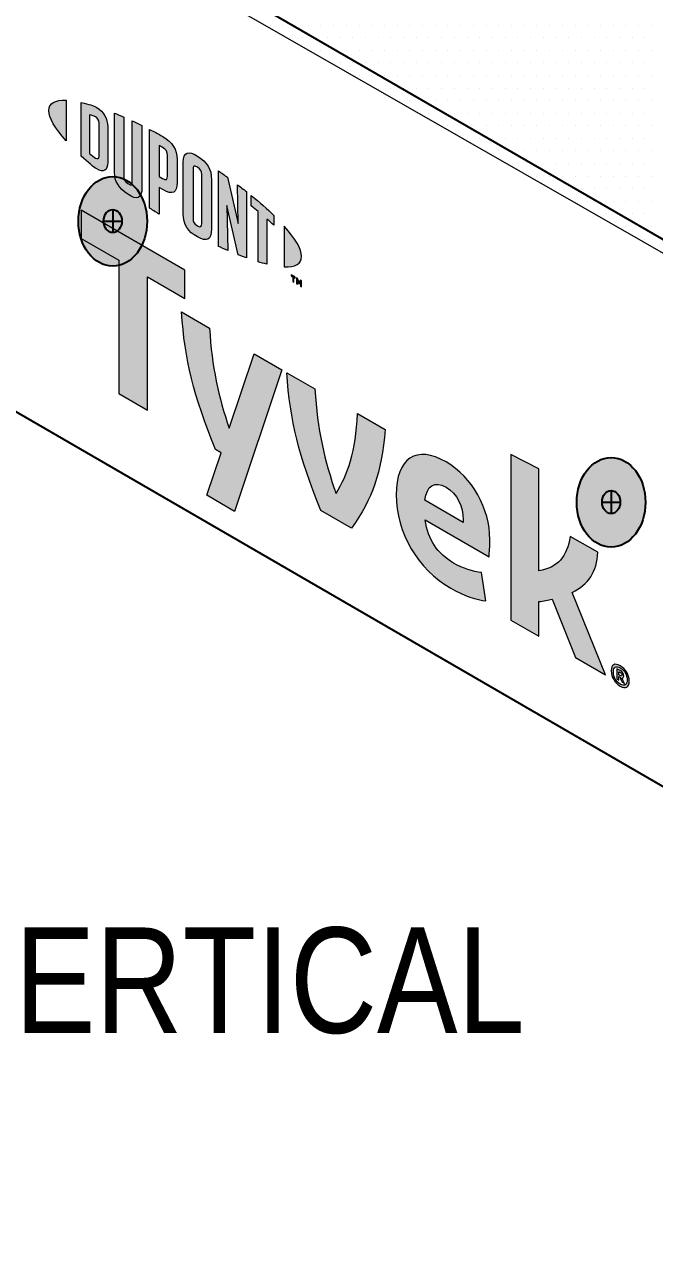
# Model space of a CAD drawing. Header units: inches. Extents: x -17.6 to 82.3, y -15.1 to 23.2.
# Drawn here: x 70.548 to 71.482, y -3.209 to -1.393 of the extents above; entities that cross this region are included whole.
import ezdxf

# ---------------------------------------------------------------- set-up
doc = ezdxf.new("R2010")
doc.units = ezdxf.units.IN
doc.header["$MEASUREMENT"] = 0
for name, color, linetype, lineweight in [('.ATI-HATCH', 7, 'Continuous', 0), ('.ATI-TEXT', 7, 'Continuous', 0), ('G-ANNO-TTLB', 7, 'Continuous', 0), ('TYVEK', 7, 'Continuous', 0), ('X-REF - TRACED', 7, 'Continuous', 0)]:
    doc.layers.add(name, color=color, linetype=linetype, lineweight=lineweight)

# ---------------------------------------------------------------- blocks, each defined once
blk = doc.blocks.new('Block_140')
at = {"layer": 'X-REF - TRACED', "true_color": 0x848484, "transparency": 33554687}
h = blk.add_hatch(color=252, dxfattribs=at)
h.dxf.hatch_style = 2
edge = h.paths.add_edge_path()
edge.add_spline(control_points=[(70.5839, -1.5206), (70.5839, -1.5316), (70.5932, -1.5473), (70.6095, -1.5655), (70.6095, -1.5655), (70.6095, -1.5055), (70.6095, -1.5055), (70.5932, -1.5049), (70.5839, -1.5097), (70.5839, -1.5206)], knot_values=[0, 0, 0, 0, 1, 1, 1, 2, 2, 2, 3, 3, 3, 3], degree=3, periodic=0)
h = blk.add_hatch(color=252, dxfattribs=at)
h.dxf.hatch_style = 2
edge = h.paths.add_edge_path()
edge.add_spline(control_points=[(70.6583, -1.5881), (70.6583, -1.5927), (70.6559, -1.5928), (70.653, -1.5911), (70.6507, -1.5898), (70.6473, -1.5869), (70.6444, -1.5844), (70.6444, -1.5844), (70.6444, -1.527), (70.6444, -1.527), (70.6473, -1.5278), (70.6507, -1.5288), (70.653, -1.5301), (70.6559, -1.5318), (70.6583, -1.5347), (70.6583, -1.5393), (70.6583, -1.5393), (70.6583, -1.5881), (70.6583, -1.5881)], knot_values=[0, 0, 0, 0, 1, 1, 1, 2, 2, 2, 3, 3, 3, 4, 4, 4, 5, 5, 5, 6, 6, 6, 6], degree=3, periodic=0)
edge = h.paths.add_edge_path()
edge.add_spline(control_points=[(70.6549, -1.5162), (70.6503, -1.5136), (70.6438, -1.5114), (70.6319, -1.5087), (70.6319, -1.5087), (70.6319, -1.5883), (70.6319, -1.5883), (70.6423, -1.5979), (70.6503, -1.6046), (70.6549, -1.6072), (70.6653, -1.6133), (70.6712, -1.6093), (70.6712, -1.5976), (70.6712, -1.5976), (70.6712, -1.5448), (70.6712, -1.5448), (70.6712, -1.533), (70.6653, -1.5223), (70.6549, -1.5162)], knot_values=[0, 0, 0, 0, 1, 1, 1, 2, 2, 2, 3, 3, 3, 4, 4, 4, 5, 5, 5, 6, 6, 6, 6], degree=3, periodic=0)
h = blk.add_hatch(color=252, dxfattribs=at)
h.dxf.hatch_style = 2
edge = h.paths.add_edge_path()
edge.add_spline(control_points=[(70.7076, -1.6259), (70.7076, -1.6305), (70.7063, -1.6326), (70.7012, -1.629), (70.6963, -1.6255), (70.695, -1.6223), (70.695, -1.6169), (70.695, -1.6169), (70.695, -1.5303), (70.695, -1.5303), (70.6917, -1.5288), (70.6844, -1.5258), (70.6813, -1.5245), (70.6813, -1.5245), (70.6813, -1.6121), (70.6813, -1.6121), (70.6813, -1.626), (70.6872, -1.6349), (70.7012, -1.6448), (70.7141, -1.6539), (70.7219, -1.651), (70.7219, -1.6355), (70.7219, -1.6355), (70.7219, -1.543), (70.7219, -1.543), (70.7192, -1.5416), (70.7105, -1.5374), (70.7076, -1.5361), (70.7076, -1.5361), (70.7076, -1.6259), (70.7076, -1.6259)], knot_values=[0, 0, 0, 0, 1, 1, 1, 2, 2, 2, 3, 3, 3, 4, 4, 4, 5, 5, 5, 6, 6, 6, 7, 7, 7, 8, 8, 8, 9, 9, 9, 10, 10, 10, 10], degree=3, periodic=0)
h = blk.add_hatch(color=252, dxfattribs=at)
h.dxf.hatch_style = 2
edge = h.paths.add_edge_path()
edge.add_spline(control_points=[(70.7597, -1.6179), (70.7597, -1.6229), (70.7582, -1.6246), (70.7524, -1.6212), (70.7524, -1.6212), (70.7473, -1.6184), (70.7473, -1.6184), (70.7473, -1.6184), (70.7473, -1.5724), (70.7473, -1.5724), (70.7496, -1.5735), (70.7508, -1.5742), (70.7521, -1.575), (70.7584, -1.5786), (70.7597, -1.5821), (70.7597, -1.5872), (70.7597, -1.5872), (70.7597, -1.6179), (70.7597, -1.6179)], knot_values=[0, 0, 0, 0, 1, 1, 1, 2, 2, 2, 3, 3, 3, 4, 4, 4, 5, 5, 5, 6, 6, 6, 6], degree=3, periodic=0)
edge = h.paths.add_edge_path()
edge.add_spline(control_points=[(70.7529, -1.5592), (70.7505, -1.5577), (70.7414, -1.5529), (70.7331, -1.5486), (70.7331, -1.5486), (70.7331, -1.6652), (70.7331, -1.6652), (70.7359, -1.667), (70.7433, -1.6717), (70.7473, -1.6741), (70.7473, -1.6741), (70.7473, -1.6346), (70.7473, -1.6346), (70.7473, -1.6346), (70.7529, -1.6378), (70.7529, -1.6378), (70.7679, -1.6464), (70.7741, -1.6423), (70.7741, -1.6275), (70.7741, -1.6275), (70.7741, -1.5931), (70.7741, -1.5931), (70.7741, -1.5786), (70.7671, -1.5674), (70.7529, -1.5592)], knot_values=[0, 0, 0, 0, 1, 1, 1, 2, 2, 2, 3, 3, 3, 4, 4, 4, 5, 5, 5, 6, 6, 6, 7, 7, 7, 8, 8, 8, 8], degree=3, periodic=0)
h = blk.add_hatch(color=252, dxfattribs=at)
h.dxf.hatch_style = 2
edge = h.paths.add_edge_path()
edge.add_spline(control_points=[(70.8107, -1.6881), (70.8107, -1.6927), (70.8094, -1.6943), (70.8043, -1.6915), (70.7991, -1.6887), (70.7977, -1.6853), (70.7977, -1.6805), (70.7977, -1.6805), (70.7977, -1.6079), (70.7977, -1.6079), (70.7977, -1.6031), (70.7991, -1.6013), (70.8043, -1.6045), (70.8094, -1.6076), (70.8107, -1.6108), (70.8107, -1.6154), (70.8107, -1.6154), (70.8107, -1.6881), (70.8107, -1.6881)], knot_values=[0, 0, 0, 0, 1, 1, 1, 2, 2, 2, 3, 3, 3, 4, 4, 4, 5, 5, 5, 6, 6, 6, 6], degree=3, periodic=0)
edge = h.paths.add_edge_path()
edge.add_spline(control_points=[(70.8043, -1.5882), (70.7911, -1.5798), (70.7832, -1.582), (70.7832, -1.5973), (70.7832, -1.5973), (70.7832, -1.6735), (70.7832, -1.6735), (70.7832, -1.6897), (70.7903, -1.7005), (70.8043, -1.7079), (70.818, -1.7151), (70.8251, -1.7133), (70.8251, -1.696), (70.8251, -1.696), (70.8251, -1.6233), (70.8251, -1.6233), (70.8251, -1.6069), (70.8187, -1.5973), (70.8043, -1.5882)], knot_values=[0, 0, 0, 0, 1, 1, 1, 2, 2, 2, 3, 3, 3, 4, 4, 4, 5, 5, 5, 6, 6, 6, 6], degree=3, periodic=0)
h = blk.add_hatch(color=252, dxfattribs=at)
h.dxf.hatch_style = 2
edge = h.paths.add_edge_path()
edge.add_spline(control_points=[(70.8648, -1.688), (70.8648, -1.688), (70.8489, -1.6196), (70.8489, -1.6196), (70.8446, -1.6165), (70.8394, -1.6128), (70.8354, -1.6101), (70.8354, -1.6101), (70.8354, -1.7219), (70.8354, -1.7219), (70.8382, -1.7232), (70.8454, -1.7264), (70.8491, -1.728), (70.8491, -1.728), (70.848, -1.6615), (70.848, -1.6615), (70.848, -1.6615), (70.8648, -1.7345), (70.8648, -1.7345), (70.8683, -1.7359), (70.8735, -1.7379), (70.877, -1.7391), (70.877, -1.7391), (70.877, -1.6408), (70.877, -1.6408), (70.8734, -1.638), (70.8669, -1.633), (70.8638, -1.6306), (70.8638, -1.6306), (70.8648, -1.688), (70.8648, -1.688)], knot_values=[0, 0, 0, 0, 1, 1, 1, 2, 2, 2, 3, 3, 3, 4, 4, 4, 5, 5, 5, 6, 6, 6, 7, 7, 7, 8, 8, 8, 9, 9, 9, 10, 10, 10, 10], degree=3, periodic=0)
h = blk.add_hatch(color=252, dxfattribs=at)
h.dxf.hatch_style = 2
edge = h.paths.add_edge_path()
edge.add_spline(control_points=[(70.884, -1.6621), (70.8876, -1.6649), (70.891, -1.6677), (70.8944, -1.6705), (70.8944, -1.6705), (70.8944, -1.7448), (70.8944, -1.7448), (70.8976, -1.7458), (70.9034, -1.7474), (70.9072, -1.7483), (70.9072, -1.7483), (70.9072, -1.6814), (70.9072, -1.6814), (70.9109, -1.6846), (70.9144, -1.6878), (70.9176, -1.6907), (70.9176, -1.6907), (70.9176, -1.6763), (70.9176, -1.6763), (70.9075, -1.6664), (70.8967, -1.6569), (70.884, -1.6465), (70.884, -1.6465), (70.884, -1.6621), (70.884, -1.6621)], knot_values=[0, 0, 0, 0, 1, 1, 1, 2, 2, 2, 3, 3, 3, 4, 4, 4, 5, 5, 5, 6, 6, 6, 7, 7, 7, 8, 8, 8, 8], degree=3, periodic=0)
h = blk.add_hatch(color=252, dxfattribs=at)
h.dxf.hatch_style = 2
edge = h.paths.add_edge_path()
edge.add_spline(control_points=[(70.9586, -1.7369), (70.9586, -1.7479), (70.9492, -1.7528), (70.933, -1.7523), (70.933, -1.7523), (70.933, -1.6922), (70.933, -1.6922), (70.9492, -1.7104), (70.9586, -1.726), (70.9586, -1.7369)], knot_values=[0, 0, 0, 0, 1, 1, 1, 2, 2, 2, 3, 3, 3, 3], degree=3, periodic=0)
h = blk.add_hatch(color=252, dxfattribs=at)
h.dxf.hatch_style = 2
edge = h.paths.add_edge_path()
edge.add_spline(control_points=[(70.951, -1.7686), (70.951, -1.7686), (70.9525, -1.7695), (70.9525, -1.7695), (70.9525, -1.7695), (70.9548, -1.775), (70.9548, -1.775), (70.9548, -1.775), (70.9571, -1.7722), (70.9571, -1.7722), (70.9571, -1.7722), (70.9585, -1.773), (70.9585, -1.773), (70.9585, -1.773), (70.9585, -1.7817), (70.9585, -1.7817), (70.9585, -1.7817), (70.9572, -1.7809), (70.9572, -1.7809), (70.9572, -1.7809), (70.9572, -1.7747), (70.9572, -1.7747), (70.9572, -1.7747), (70.9548, -1.7775), (70.9548, -1.7775), (70.9548, -1.7775), (70.9547, -1.7774), (70.9547, -1.7774), (70.9547, -1.7774), (70.9523, -1.772), (70.9523, -1.772), (70.9523, -1.772), (70.9523, -1.7781), (70.9523, -1.7781), (70.9523, -1.7781), (70.951, -1.7773), (70.951, -1.7773), (70.951, -1.7773), (70.951, -1.7686), (70.951, -1.7686)], knot_values=[0, 0, 0, 0, 1, 1, 1, 2, 2, 2, 3, 3, 3, 4, 4, 4, 5, 5, 5, 6, 6, 6, 7, 7, 7, 8, 8, 8, 9, 9, 9, 10, 10, 10, 11, 11, 11, 12, 12, 12, 13, 13, 13, 13], degree=3, periodic=0)
edge = h.paths.add_edge_path()
edge.add_spline(control_points=[(70.9456, -1.767), (70.9456, -1.767), (70.9432, -1.7657), (70.9432, -1.7657), (70.9432, -1.7657), (70.9432, -1.7642), (70.9432, -1.7642), (70.9432, -1.7642), (70.9493, -1.7677), (70.9493, -1.7677), (70.9493, -1.7677), (70.9493, -1.7692), (70.9493, -1.7692), (70.9493, -1.7692), (70.947, -1.7679), (70.947, -1.7679), (70.947, -1.7679), (70.947, -1.775), (70.947, -1.775), (70.947, -1.775), (70.9456, -1.7742), (70.9456, -1.7742), (70.9456, -1.7742), (70.9456, -1.767), (70.9456, -1.767)], knot_values=[0, 0, 0, 0, 1, 1, 1, 2, 2, 2, 3, 3, 3, 4, 4, 4, 5, 5, 5, 6, 6, 6, 7, 7, 7, 8, 8, 8, 8], degree=3, periodic=0)
at = {"layer": 'X-REF - TRACED'}
for points, knots in [([(70.5839, -1.5206), (70.5839, -1.5316), (70.5932, -1.5473), (70.6095, -1.5655), (70.6095, -1.5655), (70.6095, -1.5055), (70.6095, -1.5055), (70.5932, -1.5049), (70.5839, -1.5097), (70.5839, -1.5206)], [0, 0, 0, 0, 1, 1, 1, 2, 2, 2, 3, 3, 3, 3]), ([(70.6549, -1.5162), (70.6503, -1.5136), (70.6438, -1.5114), (70.6319, -1.5087), (70.6319, -1.5087), (70.6319, -1.5883), (70.6319, -1.5883), (70.6423, -1.5979), (70.6503, -1.6046), (70.6549, -1.6072), (70.6653, -1.6133), (70.6712, -1.6093), (70.6712, -1.5976), (70.6712, -1.5976), (70.6712, -1.5448), (70.6712, -1.5448), (70.6712, -1.533), (70.6653, -1.5223), (70.6549, -1.5162)], [0, 0, 0, 0, 1, 1, 1, 2, 2, 2, 3, 3, 3, 4, 4, 4, 5, 5, 5, 6, 6, 6, 6]), ([(70.7076, -1.6259), (70.7076, -1.6305), (70.7063, -1.6326), (70.7012, -1.629), (70.6963, -1.6255), (70.695, -1.6223), (70.695, -1.6169), (70.695, -1.6169), (70.695, -1.5303), (70.695, -1.5303), (70.6917, -1.5288), (70.6844, -1.5258), (70.6813, -1.5245), (70.6813, -1.5245), (70.6813, -1.6121), (70.6813, -1.6121), (70.6813, -1.626), (70.6872, -1.6349), (70.7012, -1.6448), (70.7141, -1.6539), (70.7219, -1.651), (70.7219, -1.6355), (70.7219, -1.6355), (70.7219, -1.543), (70.7219, -1.543), (70.7192, -1.5416), (70.7105, -1.5374), (70.7076, -1.5361), (70.7076, -1.5361), (70.7076, -1.6259), (70.7076, -1.6259)], [0, 0, 0, 0, 1, 1, 1, 2, 2, 2, 3, 3, 3, 4, 4, 4, 5, 5, 5, 6, 6, 6, 7, 7, 7, 8, 8, 8, 9, 9, 9, 10, 10, 10, 10]), ([(70.6583, -1.5881), (70.6583, -1.5927), (70.6559, -1.5928), (70.653, -1.5911), (70.6507, -1.5898), (70.6473, -1.5869), (70.6444, -1.5844), (70.6444, -1.5844), (70.6444, -1.527), (70.6444, -1.527), (70.6473, -1.5278), (70.6507, -1.5288), (70.653, -1.5301), (70.6559, -1.5318), (70.6583, -1.5347), (70.6583, -1.5393), (70.6583, -1.5393), (70.6583, -1.5881), (70.6583, -1.5881)], [0, 0, 0, 0, 1, 1, 1, 2, 2, 2, 3, 3, 3, 4, 4, 4, 5, 5, 5, 6, 6, 6, 6]), ([(70.7529, -1.5592), (70.7505, -1.5577), (70.7414, -1.5529), (70.7331, -1.5486), (70.7331, -1.5486), (70.7331, -1.6652), (70.7331, -1.6652), (70.7359, -1.667), (70.7433, -1.6717), (70.7473, -1.6741), (70.7473, -1.6741), (70.7473, -1.6346), (70.7473, -1.6346), (70.7473, -1.6346), (70.7529, -1.6378), (70.7529, -1.6378), (70.7679, -1.6464), (70.7741, -1.6423), (70.7741, -1.6275), (70.7741, -1.6275), (70.7741, -1.5931), (70.7741, -1.5931), (70.7741, -1.5786), (70.7671, -1.5674), (70.7529, -1.5592)], [0, 0, 0, 0, 1, 1, 1, 2, 2, 2, 3, 3, 3, 4, 4, 4, 5, 5, 5, 6, 6, 6, 7, 7, 7, 8, 8, 8, 8]), ([(70.7597, -1.6179), (70.7597, -1.6229), (70.7582, -1.6246), (70.7524, -1.6212), (70.7524, -1.6212), (70.7473, -1.6184), (70.7473, -1.6184), (70.7473, -1.6184), (70.7473, -1.5724), (70.7473, -1.5724), (70.7496, -1.5735), (70.7508, -1.5742), (70.7521, -1.575), (70.7584, -1.5786), (70.7597, -1.5821), (70.7597, -1.5872), (70.7597, -1.5872), (70.7597, -1.6179), (70.7597, -1.6179)], [0, 0, 0, 0, 1, 1, 1, 2, 2, 2, 3, 3, 3, 4, 4, 4, 5, 5, 5, 6, 6, 6, 6]), ([(70.8043, -1.5882), (70.7911, -1.5798), (70.7832, -1.582), (70.7832, -1.5973), (70.7832, -1.5973), (70.7832, -1.6735), (70.7832, -1.6735), (70.7832, -1.6897), (70.7903, -1.7005), (70.8043, -1.7079), (70.818, -1.7151), (70.8251, -1.7133), (70.8251, -1.696), (70.8251, -1.696), (70.8251, -1.6233), (70.8251, -1.6233), (70.8251, -1.6069), (70.8187, -1.5973), (70.8043, -1.5882)], [0, 0, 0, 0, 1, 1, 1, 2, 2, 2, 3, 3, 3, 4, 4, 4, 5, 5, 5, 6, 6, 6, 6]), ([(70.8107, -1.6881), (70.8107, -1.6927), (70.8094, -1.6943), (70.8043, -1.6915), (70.7991, -1.6887), (70.7977, -1.6853), (70.7977, -1.6805), (70.7977, -1.6805), (70.7977, -1.6079), (70.7977, -1.6079), (70.7977, -1.6031), (70.7991, -1.6013), (70.8043, -1.6045), (70.8094, -1.6076), (70.8107, -1.6108), (70.8107, -1.6154), (70.8107, -1.6154), (70.8107, -1.6881), (70.8107, -1.6881)], [0, 0, 0, 0, 1, 1, 1, 2, 2, 2, 3, 3, 3, 4, 4, 4, 5, 5, 5, 6, 6, 6, 6]), ([(70.8648, -1.688), (70.8648, -1.688), (70.8489, -1.6196), (70.8489, -1.6196), (70.8446, -1.6165), (70.8394, -1.6128), (70.8354, -1.6101), (70.8354, -1.6101), (70.8354, -1.7219), (70.8354, -1.7219), (70.8382, -1.7232), (70.8454, -1.7264), (70.8491, -1.728), (70.8491, -1.728), (70.848, -1.6615), (70.848, -1.6615), (70.848, -1.6615), (70.8648, -1.7345), (70.8648, -1.7345), (70.8683, -1.7359), (70.8735, -1.7379), (70.877, -1.7391), (70.877, -1.7391), (70.877, -1.6408), (70.877, -1.6408), (70.8734, -1.638), (70.8669, -1.633), (70.8638, -1.6306), (70.8638, -1.6306), (70.8648, -1.688), (70.8648, -1.688)], [0, 0, 0, 0, 1, 1, 1, 2, 2, 2, 3, 3, 3, 4, 4, 4, 5, 5, 5, 6, 6, 6, 7, 7, 7, 8, 8, 8, 9, 9, 9, 10, 10, 10, 10]), ([(70.884, -1.6621), (70.8876, -1.6649), (70.891, -1.6677), (70.8944, -1.6705), (70.8944, -1.6705), (70.8944, -1.7448), (70.8944, -1.7448), (70.8976, -1.7458), (70.9034, -1.7474), (70.9072, -1.7483), (70.9072, -1.7483), (70.9072, -1.6814), (70.9072, -1.6814), (70.9109, -1.6846), (70.9144, -1.6878), (70.9176, -1.6907), (70.9176, -1.6907), (70.9176, -1.6763), (70.9176, -1.6763), (70.9075, -1.6664), (70.8967, -1.6569), (70.884, -1.6465), (70.884, -1.6465), (70.884, -1.6621), (70.884, -1.6621)], [0, 0, 0, 0, 1, 1, 1, 2, 2, 2, 3, 3, 3, 4, 4, 4, 5, 5, 5, 6, 6, 6, 7, 7, 7, 8, 8, 8, 8]), ([(70.9586, -1.7369), (70.9586, -1.7479), (70.9492, -1.7528), (70.933, -1.7523), (70.933, -1.7523), (70.933, -1.6922), (70.933, -1.6922), (70.9492, -1.7104), (70.9586, -1.726), (70.9586, -1.7369)], [0, 0, 0, 0, 1, 1, 1, 2, 2, 2, 3, 3, 3, 3]), ([(70.9456, -1.767), (70.9456, -1.767), (70.9432, -1.7657), (70.9432, -1.7657), (70.9432, -1.7657), (70.9432, -1.7642), (70.9432, -1.7642), (70.9432, -1.7642), (70.9493, -1.7677), (70.9493, -1.7677), (70.9493, -1.7677), (70.9493, -1.7692), (70.9493, -1.7692), (70.9493, -1.7692), (70.947, -1.7679), (70.947, -1.7679), (70.947, -1.7679), (70.947, -1.775), (70.947, -1.775), (70.947, -1.775), (70.9456, -1.7742), (70.9456, -1.7742), (70.9456, -1.7742), (70.9456, -1.767), (70.9456, -1.767)], [0, 0, 0, 0, 1, 1, 1, 2, 2, 2, 3, 3, 3, 4, 4, 4, 5, 5, 5, 6, 6, 6, 7, 7, 7, 8, 8, 8, 8]), ([(70.951, -1.7686), (70.951, -1.7686), (70.9525, -1.7695), (70.9525, -1.7695), (70.9525, -1.7695), (70.9548, -1.775), (70.9548, -1.775), (70.9548, -1.775), (70.9571, -1.7722), (70.9571, -1.7722), (70.9571, -1.7722), (70.9585, -1.773), (70.9585, -1.773), (70.9585, -1.773), (70.9585, -1.7817), (70.9585, -1.7817), (70.9585, -1.7817), (70.9572, -1.7809), (70.9572, -1.7809), (70.9572, -1.7809), (70.9572, -1.7747), (70.9572, -1.7747), (70.9572, -1.7747), (70.9548, -1.7775), (70.9548, -1.7775), (70.9548, -1.7775), (70.9547, -1.7774), (70.9547, -1.7774), (70.9547, -1.7774), (70.9523, -1.772), (70.9523, -1.772), (70.9523, -1.772), (70.9523, -1.7781), (70.9523, -1.7781), (70.9523, -1.7781), (70.951, -1.7773), (70.951, -1.7773), (70.951, -1.7773), (70.951, -1.7686), (70.951, -1.7686)], [0, 0, 0, 0, 1, 1, 1, 2, 2, 2, 3, 3, 3, 4, 4, 4, 5, 5, 5, 6, 6, 6, 7, 7, 7, 8, 8, 8, 9, 9, 9, 10, 10, 10, 11, 11, 11, 12, 12, 12, 13, 13, 13, 13])]:
    blk.add_open_spline(points, degree=3, knots=knots, dxfattribs=at)
blk = doc.blocks.new('Block_144')
at = {"layer": 'X-REF - TRACED', "true_color": 0x848484, "transparency": 33554687}
h = blk.add_hatch(color=252, dxfattribs=at)
h.dxf.hatch_style = 2
h.paths.add_polyline_path([(70.7857, -1.7571), (70.6319, -1.6683), (70.6319, -1.7101), (70.6875, -1.7422), (70.6875, -1.94), (70.7302, -1.9647), (70.7302, -1.7668), (70.7857, -1.7989)])
h = blk.add_hatch(color=252, dxfattribs=at)
h.dxf.hatch_style = 2
edge = h.paths.add_edge_path()
edge.add_spline(control_points=[(71.0414, -1.9694), (71.0387, -2.0264), (71.0273, -2.0596), (71.0097, -2.0881), (70.9927, -2.0396), (70.9816, -1.9935), (70.9784, -1.933), (70.9784, -1.933), (70.9368, -1.9091), (70.9368, -1.9091), (70.9413, -1.9805), (70.9548, -2.0324), (70.987, -2.113), (70.987, -2.113), (71.0327, -2.1393), (71.0327, -2.1393), (71.0638, -2.0953), (71.0766, -2.0586), (71.0826, -1.9932), (71.0826, -1.9932), (71.0414, -1.9694), (71.0414, -1.9694)], knot_values=[0, 0, 0, 0, 1, 1, 1, 2, 2, 2, 3, 3, 3, 4, 4, 4, 5, 5, 5, 6, 6, 6, 7, 7, 7, 7], degree=3, periodic=0)
h = blk.add_hatch(color=252, dxfattribs=at)
h.dxf.hatch_style = 2
edge = h.paths.add_edge_path()
edge.add_spline(control_points=[(71.1414, -2.098), (71.1414, -2.098), (71.1981, -2.1308), (71.1981, -2.1308), (71.1981, -2.1308), (71.1981, -2.1267), (71.1981, -2.1267), (71.1981, -2.1075), (71.1892, -2.0883), (71.1727, -2.0788), (71.1554, -2.0688), (71.1441, -2.0763), (71.1414, -2.098)], knot_values=[0, 0, 0, 0, 1, 1, 1, 2, 2, 2, 3, 3, 3, 4, 4, 4, 4], degree=3, periodic=0)
edge = h.paths.add_edge_path()
edge.add_spline(control_points=[(71.2319, -2.2468), (71.2187, -2.2461), (71.1993, -2.2396), (71.1796, -2.2283), (71.1315, -2.2005), (71.0987, -2.1466), (71.0987, -2.0898), (71.0987, -2.0354), (71.1289, -2.0158), (71.1727, -2.0412), (71.2119, -2.0637), (71.2376, -2.1104), (71.2376, -2.1563), (71.2376, -2.1665), (71.237, -2.1751), (71.2364, -2.1816), (71.2364, -2.1816), (71.142, -2.1271), (71.142, -2.1271), (71.1459, -2.1567), (71.1599, -2.1772), (71.1838, -2.191), (71.1984, -2.1994), (71.2125, -2.2038), (71.2253, -2.205), (71.2253, -2.205), (71.2319, -2.2468), (71.2319, -2.2468)], knot_values=[0, 0, 0, 0, 1, 1, 1, 2, 2, 2, 3, 3, 3, 4, 4, 4, 5, 5, 5, 6, 6, 6, 7, 7, 7, 8, 8, 8, 9, 9, 9, 9], degree=3, periodic=0)
h = blk.add_hatch(color=252, dxfattribs=at)
h.dxf.hatch_style = 2
edge = h.paths.add_edge_path()
edge.add_spline(control_points=[(71.3597, -2.2347), (71.3597, -2.2347), (71.4093, -2.3567), (71.4093, -2.3567), (71.4093, -2.3567), (71.3645, -2.3309), (71.3645, -2.3309), (71.3645, -2.3309), (71.3301, -2.2443), (71.3301, -2.2443), (71.3238, -2.2458), (71.3173, -2.2472), (71.3101, -2.2481), (71.3101, -2.2481), (71.3101, -2.2995), (71.3101, -2.2995), (71.3101, -2.2995), (71.2689, -2.2757), (71.2689, -2.2757), (71.2689, -2.2757), (71.2689, -2.0303), (71.2689, -2.0303), (71.2689, -2.0303), (71.3101, -2.0517), (71.3101, -2.0517), (71.3101, -2.0517), (71.3101, -2.2026), (71.3101, -2.2026), (71.3382, -2.1979), (71.3519, -2.1819), (71.3567, -2.1515), (71.3567, -2.1515), (71.3976, -2.1751), (71.3976, -2.1751), (71.3967, -2.204), (71.3836, -2.2228), (71.3597, -2.2347)], knot_values=[0, 0, 0, 0, 1, 1, 1, 2, 2, 2, 3, 3, 3, 4, 4, 4, 5, 5, 5, 6, 6, 6, 7, 7, 7, 8, 8, 8, 9, 9, 9, 10, 10, 10, 11, 11, 11, 12, 12, 12, 12], degree=3, periodic=0)
at = {"layer": 'X-REF - TRACED'}
blk.add_lwpolyline([(70.7857, -1.7571), (70.6319, -1.6683), (70.6319, -1.7101), (70.6875, -1.7422), (70.6875, -1.94), (70.7302, -1.9647), (70.7302, -1.7668), (70.7857, -1.7989)], close=True, dxfattribs=at)
for points, knots in [([(71.0414, -1.9694), (71.0387, -2.0264), (71.0273, -2.0596), (71.0097, -2.0881), (70.9927, -2.0396), (70.9816, -1.9935), (70.9784, -1.933), (70.9784, -1.933), (70.9368, -1.9091), (70.9368, -1.9091), (70.9413, -1.9805), (70.9548, -2.0324), (70.987, -2.113), (70.987, -2.113), (71.0327, -2.1393), (71.0327, -2.1393), (71.0638, -2.0953), (71.0766, -2.0586), (71.0826, -1.9932), (71.0826, -1.9932), (71.0414, -1.9694), (71.0414, -1.9694)], [0, 0, 0, 0, 1, 1, 1, 2, 2, 2, 3, 3, 3, 4, 4, 4, 5, 5, 5, 6, 6, 6, 7, 7, 7, 7]), ([(71.2319, -2.2468), (71.2187, -2.2461), (71.1993, -2.2396), (71.1796, -2.2283), (71.1315, -2.2005), (71.0987, -2.1466), (71.0987, -2.0898), (71.0987, -2.0354), (71.1289, -2.0158), (71.1727, -2.0412), (71.2119, -2.0637), (71.2376, -2.1104), (71.2376, -2.1563), (71.2376, -2.1665), (71.237, -2.1751), (71.2364, -2.1816), (71.2364, -2.1816), (71.142, -2.1271), (71.142, -2.1271), (71.1459, -2.1567), (71.1599, -2.1772), (71.1838, -2.191), (71.1984, -2.1994), (71.2125, -2.2038), (71.2253, -2.205), (71.2253, -2.205), (71.2319, -2.2468), (71.2319, -2.2468)], [0, 0, 0, 0, 1, 1, 1, 2, 2, 2, 3, 3, 3, 4, 4, 4, 5, 5, 5, 6, 6, 6, 7, 7, 7, 8, 8, 8, 9, 9, 9, 9]), ([(71.3597, -2.2347), (71.3597, -2.2347), (71.4093, -2.3567), (71.4093, -2.3567), (71.4093, -2.3567), (71.3645, -2.3309), (71.3645, -2.3309), (71.3645, -2.3309), (71.3301, -2.2443), (71.3301, -2.2443), (71.3238, -2.2458), (71.3173, -2.2472), (71.3101, -2.2481), (71.3101, -2.2481), (71.3101, -2.2995), (71.3101, -2.2995), (71.3101, -2.2995), (71.2689, -2.2757), (71.2689, -2.2757), (71.2689, -2.2757), (71.2689, -2.0303), (71.2689, -2.0303), (71.2689, -2.0303), (71.3101, -2.0517), (71.3101, -2.0517), (71.3101, -2.0517), (71.3101, -2.2026), (71.3101, -2.2026), (71.3382, -2.1979), (71.3519, -2.1819), (71.3567, -2.1515), (71.3567, -2.1515), (71.3976, -2.1751), (71.3976, -2.1751), (71.3967, -2.204), (71.3836, -2.2228), (71.3597, -2.2347)], [0, 0, 0, 0, 1, 1, 1, 2, 2, 2, 3, 3, 3, 4, 4, 4, 5, 5, 5, 6, 6, 6, 7, 7, 7, 8, 8, 8, 9, 9, 9, 10, 10, 10, 11, 11, 11, 12, 12, 12, 12]), ([(71.1414, -2.098), (71.1414, -2.098), (71.1981, -2.1308), (71.1981, -2.1308), (71.1981, -2.1308), (71.1981, -2.1267), (71.1981, -2.1267), (71.1981, -2.1075), (71.1892, -2.0883), (71.1727, -2.0788), (71.1554, -2.0688), (71.1441, -2.0763), (71.1414, -2.098)], [0, 0, 0, 0, 1, 1, 1, 2, 2, 2, 3, 3, 3, 4, 4, 4, 4])]:
    blk.add_open_spline(points, degree=3, knots=knots, dxfattribs=at)
blk = doc.blocks.new('Block_143')
at = {"layer": 'X-REF - TRACED', "true_color": 0x848484, "transparency": 33554687}
h = blk.add_hatch(color=252, dxfattribs=at)
h.dxf.hatch_style = 2
edge = h.paths.add_edge_path()
edge.add_spline(control_points=[(70.8883, -1.881), (70.8883, -1.881), (70.8513, -1.9914), (70.8513, -1.9914), (70.8356, -1.9452), (70.8254, -1.9006), (70.8222, -1.8429), (70.8222, -1.8429), (70.7807, -1.8189), (70.7807, -1.8189), (70.7852, -1.8903), (70.7986, -1.9422), (70.8309, -2.0228), (70.8309, -2.0228), (70.8392, -2.0276), (70.8392, -2.0276), (70.8392, -2.0276), (70.8181, -2.0907), (70.8181, -2.0907), (70.8181, -2.0907), (70.8593, -2.1145), (70.8593, -2.1145), (70.8593, -2.1145), (70.9295, -1.9048), (70.9295, -1.9048), (70.9295, -1.9048), (70.8883, -1.881), (70.8883, -1.881)], knot_values=[0, 0, 0, 0, 1, 1, 1, 2, 2, 2, 3, 3, 3, 4, 4, 4, 5, 5, 5, 6, 6, 6, 7, 7, 7, 8, 8, 8, 9, 9, 9, 9], degree=3, periodic=0)
at = {"layer": 'X-REF - TRACED'}
blk.add_open_spline([(70.8883, -1.881), (70.8883, -1.881), (70.8513, -1.9914), (70.8513, -1.9914), (70.8356, -1.9452), (70.8254, -1.9006), (70.8222, -1.8429), (70.8222, -1.8429), (70.7807, -1.8189), (70.7807, -1.8189), (70.7852, -1.8903), (70.7986, -1.9422), (70.8309, -2.0228), (70.8309, -2.0228), (70.8392, -2.0276), (70.8392, -2.0276), (70.8392, -2.0276), (70.8181, -2.0907), (70.8181, -2.0907), (70.8181, -2.0907), (70.8593, -2.1145), (70.8593, -2.1145), (70.8593, -2.1145), (70.9295, -1.9048), (70.9295, -1.9048), (70.9295, -1.9048), (70.8883, -1.881), (70.8883, -1.881)], degree=3, knots=[0, 0, 0, 0, 1, 1, 1, 2, 2, 2, 3, 3, 3, 4, 4, 4, 5, 5, 5, 6, 6, 6, 7, 7, 7, 8, 8, 8, 9, 9, 9, 9], dxfattribs=at)
blk.add_blockref('Block_144', (0, 0), dxfattribs=at)
blk = doc.blocks.new('Block_145')
at = {"layer": 'X-REF - TRACED', "true_color": 0x848484, "transparency": 33554687}
h = blk.add_hatch(color=252, dxfattribs=at)
h.dxf.hatch_style = 2
edge = h.paths.add_edge_path()
edge.add_spline(control_points=[(71.429, -2.352), (71.429, -2.352), (71.429, -2.3565), (71.429, -2.3565), (71.429, -2.3565), (71.4307, -2.3575), (71.4307, -2.3575), (71.4324, -2.3584), (71.4333, -2.3584), (71.4333, -2.3567), (71.4333, -2.355), (71.4324, -2.3539), (71.4307, -2.353), (71.4307, -2.353), (71.429, -2.352), (71.429, -2.352)], knot_values=[0, 0, 0, 0, 1, 1, 1, 2, 2, 2, 3, 3, 3, 4, 4, 4, 5, 5, 5, 5], degree=3, periodic=0)
edge = h.paths.add_edge_path()
edge.add_spline(control_points=[(71.4261, -2.3475), (71.4261, -2.3475), (71.4307, -2.3501), (71.4307, -2.3501), (71.4343, -2.3522), (71.4361, -2.3552), (71.4361, -2.3584), (71.4361, -2.3605), (71.4352, -2.3616), (71.4335, -2.3614), (71.4344, -2.3638), (71.4355, -2.3664), (71.437, -2.3693), (71.437, -2.3693), (71.4336, -2.3673), (71.4336, -2.3673), (71.4323, -2.3647), (71.4313, -2.3625), (71.4306, -2.3602), (71.4306, -2.3602), (71.429, -2.3593), (71.429, -2.3593), (71.429, -2.3593), (71.429, -2.3647), (71.429, -2.3647), (71.429, -2.3647), (71.4261, -2.363), (71.4261, -2.363), (71.4261, -2.363), (71.4261, -2.3475), (71.4261, -2.3475)], knot_values=[0, 0, 0, 0, 1, 1, 1, 2, 2, 2, 3, 3, 3, 4, 4, 4, 5, 5, 5, 6, 6, 6, 7, 7, 7, 8, 8, 8, 9, 9, 9, 10, 10, 10, 10], degree=3, periodic=0)
edge = h.paths.add_edge_path()
edge.add_spline(control_points=[(71.4309, -2.3463), (71.4244, -2.3425), (71.4207, -2.3447), (71.4207, -2.3524), (71.4207, -2.3602), (71.4244, -2.3665), (71.4309, -2.3703), (71.4374, -2.374), (71.4411, -2.3719), (71.4411, -2.3642), (71.4411, -2.3564), (71.4374, -2.35), (71.4309, -2.3463)], knot_values=[0, 0, 0, 0, 1, 1, 1, 2, 2, 2, 3, 3, 3, 4, 4, 4, 4], degree=3, periodic=0)
edge = h.paths.add_edge_path()
edge.add_spline(control_points=[(71.4309, -2.3432), (71.4389, -2.3478), (71.4442, -2.3567), (71.4442, -2.366), (71.4442, -2.3752), (71.4388, -2.3779), (71.4309, -2.3733), (71.4228, -2.3686), (71.4176, -2.3598), (71.4176, -2.3506), (71.4176, -2.3414), (71.4228, -2.3385), (71.4309, -2.3432)], knot_values=[0, 0, 0, 0, 1, 1, 1, 2, 2, 2, 3, 3, 3, 4, 4, 4, 4], degree=3, periodic=0)
at = {"layer": 'X-REF - TRACED'}
for points, knots in [([(71.4309, -2.3432), (71.4389, -2.3478), (71.4442, -2.3567), (71.4442, -2.366), (71.4442, -2.3752), (71.4388, -2.3779), (71.4309, -2.3733), (71.4228, -2.3686), (71.4176, -2.3598), (71.4176, -2.3506), (71.4176, -2.3414), (71.4228, -2.3385), (71.4309, -2.3432)], [0, 0, 0, 0, 1, 1, 1, 2, 2, 2, 3, 3, 3, 4, 4, 4, 4]), ([(71.4309, -2.3463), (71.4244, -2.3425), (71.4207, -2.3447), (71.4207, -2.3524), (71.4207, -2.3602), (71.4244, -2.3665), (71.4309, -2.3703), (71.4374, -2.374), (71.4411, -2.3719), (71.4411, -2.3642), (71.4411, -2.3564), (71.4374, -2.35), (71.4309, -2.3463)], [0, 0, 0, 0, 1, 1, 1, 2, 2, 2, 3, 3, 3, 4, 4, 4, 4]), ([(71.4261, -2.3475), (71.4261, -2.3475), (71.4307, -2.3501), (71.4307, -2.3501), (71.4343, -2.3522), (71.4361, -2.3552), (71.4361, -2.3584), (71.4361, -2.3605), (71.4352, -2.3616), (71.4335, -2.3614), (71.4344, -2.3638), (71.4355, -2.3664), (71.437, -2.3693), (71.437, -2.3693), (71.4336, -2.3673), (71.4336, -2.3673), (71.4323, -2.3647), (71.4313, -2.3625), (71.4306, -2.3602), (71.4306, -2.3602), (71.429, -2.3593), (71.429, -2.3593), (71.429, -2.3593), (71.429, -2.3647), (71.429, -2.3647), (71.429, -2.3647), (71.4261, -2.363), (71.4261, -2.363), (71.4261, -2.363), (71.4261, -2.3475), (71.4261, -2.3475)], [0, 0, 0, 0, 1, 1, 1, 2, 2, 2, 3, 3, 3, 4, 4, 4, 5, 5, 5, 6, 6, 6, 7, 7, 7, 8, 8, 8, 9, 9, 9, 10, 10, 10, 10]), ([(71.429, -2.352), (71.429, -2.352), (71.429, -2.3565), (71.429, -2.3565), (71.429, -2.3565), (71.4307, -2.3575), (71.4307, -2.3575), (71.4324, -2.3584), (71.4333, -2.3584), (71.4333, -2.3567), (71.4333, -2.355), (71.4324, -2.3539), (71.4307, -2.353), (71.4307, -2.353), (71.429, -2.352), (71.429, -2.352)], [0, 0, 0, 0, 1, 1, 1, 2, 2, 2, 3, 3, 3, 4, 4, 4, 5, 5, 5, 5])]:
    blk.add_open_spline(points, degree=3, knots=knots, dxfattribs=at)
blk = doc.blocks.new('Block_142')
at = {"layer": 'X-REF - TRACED'}
for name in ['Block_143', 'Block_145']:
    blk.add_blockref(name, (0, 0), dxfattribs=at)
blk = doc.blocks.new('Block_141')
at = {"layer": 'X-REF - TRACED'}
blk.add_blockref('Block_142', (0, 0), dxfattribs=at)
blk = doc.blocks.new('Block_139')
at = {"layer": 'X-REF - TRACED'}
for name in ['Block_140', 'Block_141']:
    blk.add_blockref(name, (0, 0), dxfattribs=at)
blk = doc.blocks.new('Block_351')
at = {"layer": '.ATI-HATCH', "color": 8, "lineweight": 0, "true_color": 0x808080}
for p, q in [((70.912, -1.3942), (70.912, -1.3942)), ((70.9308, -1.3942), (70.9308, -1.3942)), ((70.9497, -1.3942), (70.9497, -1.3942)), ((70.9685, -1.3942), (70.9685, -1.3942)), ((70.9873, -1.3942), (70.9873, -1.3942)), ((71.0062, -1.3942), (71.0062, -1.3942)), ((71.025, -1.3942), (71.025, -1.3942)), ((71.0438, -1.3942), (71.0438, -1.3942)), ((71.0627, -1.3942), (71.0627, -1.3942)), ((71.0815, -1.3942), (71.0815, -1.3942)), ((71.1003, -1.3942), (71.1003, -1.3942)), ((71.1191, -1.3942), (71.1191, -1.3942)), ((71.138, -1.3942), (71.138, -1.3942)), ((71.1568, -1.3942), (71.1568, -1.3942)), ((71.1756, -1.3942), (71.1756, -1.3942)), ((71.1945, -1.3942), (71.1945, -1.3942)), ((71.2133, -1.3942), (71.2133, -1.3942)), ((71.2321, -1.3942), (71.2321, -1.3942)), ((71.251, -1.3942), (71.251, -1.3942)), ((71.2698, -1.3942), (71.2698, -1.3942)), ((71.2886, -1.3942), (71.2886, -1.3942)), ((71.3075, -1.3942), (71.3075, -1.3942)), ((71.3263, -1.3942), (71.3263, -1.3942)), ((71.3451, -1.3942), (71.3451, -1.3942)), ((71.364, -1.3942), (71.364, -1.3942)), ((71.3828, -1.3942), (71.3828, -1.3942)), ((71.4016, -1.3942), (71.4016, -1.3942)), ((71.4205, -1.3942), (71.4205, -1.3942)), ((71.4393, -1.3942), (71.4393, -1.3942)), ((71.4581, -1.3942), (71.4581, -1.3942)), ((71.477, -1.3942), (71.477, -1.3942)), ((70.9402, -1.4129), (70.9402, -1.4129)), ((70.9591, -1.4129), (70.9591, -1.4129)), ((70.9779, -1.4129), (70.9779, -1.4129)), ((70.9967, -1.4129), (70.9967, -1.4129)), ((71.0156, -1.4129), (71.0156, -1.4129)), ((71.0344, -1.4129), (71.0344, -1.4129)), ((71.0532, -1.4129), (71.0532, -1.4129)), ((71.0721, -1.4129), (71.0721, -1.4129)), ((71.0909, -1.4129), (71.0909, -1.4129)), ((71.1097, -1.4129), (71.1097, -1.4129)), ((71.1286, -1.4129), (71.1286, -1.4129)), ((71.1474, -1.4129), (71.1474, -1.4129)), ((71.1662, -1.4129), (71.1662, -1.4129)), ((71.1851, -1.4129), (71.1851, -1.4129)), ((71.2039, -1.4129), (71.2039, -1.4129)), ((71.2227, -1.4129), (71.2227, -1.4129)), ((71.2416, -1.4129), (71.2416, -1.4129)), ((71.2604, -1.4129), (71.2604, -1.4129)), ((71.2792, -1.4129), (71.2792, -1.4129)), ((71.2981, -1.4129), (71.2981, -1.4129)), ((71.3169, -1.4129), (71.3169, -1.4129)), ((71.3357, -1.4129), (71.3357, -1.4129)), ((71.3546, -1.4129), (71.3546, -1.4129)), ((71.3734, -1.4129), (71.3734, -1.4129)), ((71.3922, -1.4129), (71.3922, -1.4129)), ((71.4111, -1.4129), (71.4111, -1.4129)), ((71.4299, -1.4129), (71.4299, -1.4129)), ((71.4487, -1.4129), (71.4487, -1.4129)), ((71.4676, -1.4129), (71.4676, -1.4129)), ((70.9873, -1.4315), (70.9873, -1.4315)), ((71.0062, -1.4315), (71.0062, -1.4315)), ((71.025, -1.4315), (71.025, -1.4315)), ((71.0438, -1.4315), (71.0438, -1.4315)), ((71.0627, -1.4315), (71.0627, -1.4315)), ((71.0815, -1.4315), (71.0815, -1.4315)), ((71.1003, -1.4315), (71.1003, -1.4315)), ((71.1191, -1.4315), (71.1191, -1.4315)), ((71.138, -1.4315), (71.138, -1.4315)), ((71.1568, -1.4315), (71.1568, -1.4315)), ((71.1756, -1.4315), (71.1756, -1.4315)), ((71.1945, -1.4315), (71.1945, -1.4315)), ((71.2133, -1.4315), (71.2133, -1.4315)), ((71.2321, -1.4315), (71.2321, -1.4315)), ((71.251, -1.4315), (71.251, -1.4315)), ((71.2698, -1.4315), (71.2698, -1.4315)), ((71.2886, -1.4315), (71.2886, -1.4315)), ((71.3075, -1.4315), (71.3075, -1.4315)), ((71.3263, -1.4315), (71.3263, -1.4315)), ((71.3451, -1.4315), (71.3451, -1.4315)), ((71.364, -1.4315), (71.364, -1.4315)), ((71.3828, -1.4315), (71.3828, -1.4315)), ((71.4016, -1.4315), (71.4016, -1.4315)), ((71.4205, -1.4315), (71.4205, -1.4315)), ((71.4393, -1.4315), (71.4393, -1.4315)), ((71.4581, -1.4315), (71.4581, -1.4315)), ((71.477, -1.4315), (71.477, -1.4315)), ((71.0156, -1.4502), (71.0156, -1.4502)), ((71.0344, -1.4502), (71.0344, -1.4502)), ((71.0532, -1.4502), (71.0532, -1.4502)), ((71.0721, -1.4502), (71.0721, -1.4502)), ((71.0909, -1.4502), (71.0909, -1.4502)), ((71.1097, -1.4502), (71.1097, -1.4502)), ((71.1286, -1.4502), (71.1286, -1.4502)), ((71.1474, -1.4502), (71.1474, -1.4502)), ((71.1662, -1.4502), (71.1662, -1.4502)), ((71.1851, -1.4502), (71.1851, -1.4502)), ((71.2039, -1.4502), (71.2039, -1.4502)), ((71.2227, -1.4502), (71.2227, -1.4502)), ((71.2416, -1.4502), (71.2416, -1.4502)), ((71.2604, -1.4502), (71.2604, -1.4502)), ((71.2792, -1.4502), (71.2792, -1.4502)), ((71.2981, -1.4502), (71.2981, -1.4502)), ((71.3169, -1.4502), (71.3169, -1.4502)), ((71.3357, -1.4502), (71.3357, -1.4502)), ((71.3546, -1.4502), (71.3546, -1.4502)), ((71.3734, -1.4502), (71.3734, -1.4502)), ((71.3922, -1.4502), (71.3922, -1.4502)), ((71.4111, -1.4502), (71.4111, -1.4502)), ((71.4299, -1.4502), (71.4299, -1.4502)), ((71.4487, -1.4502), (71.4487, -1.4502)), ((71.4676, -1.4502), (71.4676, -1.4502)), ((71.0438, -1.4688), (71.0438, -1.4688)), ((71.0627, -1.4688), (71.0627, -1.4688)), ((71.0815, -1.4688), (71.0815, -1.4688)), ((71.1003, -1.4688), (71.1003, -1.4688)), ((71.1191, -1.4688), (71.1191, -1.4688)), ((71.138, -1.4688), (71.138, -1.4688)), ((71.1568, -1.4688), (71.1568, -1.4688)), ((71.1756, -1.4688), (71.1756, -1.4688)), ((71.1945, -1.4688), (71.1945, -1.4688)), ((71.2133, -1.4688), (71.2133, -1.4688)), ((71.2321, -1.4688), (71.2321, -1.4688)), ((71.251, -1.4688), (71.251, -1.4688)), ((71.2698, -1.4688), (71.2698, -1.4688)), ((71.2886, -1.4688), (71.2886, -1.4688)), ((71.3075, -1.4688), (71.3075, -1.4688)), ((71.3263, -1.4688), (71.3263, -1.4688)), ((71.3451, -1.4688), (71.3451, -1.4688)), ((71.364, -1.4688), (71.364, -1.4688)), ((71.3828, -1.4688), (71.3828, -1.4688)), ((71.4016, -1.4688), (71.4016, -1.4688)), ((71.4205, -1.4688), (71.4205, -1.4688)), ((71.4393, -1.4688), (71.4393, -1.4688)), ((71.4581, -1.4688), (71.4581, -1.4688)), ((71.477, -1.4688), (71.477, -1.4688)), ((71.0721, -1.4874), (71.0721, -1.4874)), ((71.0909, -1.4874), (71.0909, -1.4874)), ((71.1097, -1.4874), (71.1097, -1.4874)), ((71.1286, -1.4874), (71.1286, -1.4874)), ((71.1474, -1.4874), (71.1474, -1.4874)), ((71.1662, -1.4874), (71.1662, -1.4874)), ((71.1851, -1.4874), (71.1851, -1.4874)), ((71.2039, -1.4874), (71.2039, -1.4874)), ((71.2227, -1.4874), (71.2227, -1.4874)), ((71.2416, -1.4874), (71.2416, -1.4874)), ((71.2604, -1.4874), (71.2604, -1.4874)), ((71.2792, -1.4874), (71.2792, -1.4874)), ((71.2981, -1.4874), (71.2981, -1.4874)), ((71.3169, -1.4874), (71.3169, -1.4874)), ((71.3357, -1.4874), (71.3357, -1.4874)), ((71.3546, -1.4874), (71.3546, -1.4874)), ((71.3734, -1.4874), (71.3734, -1.4874)), ((71.3922, -1.4874), (71.3922, -1.4874)), ((71.4111, -1.4874), (71.4111, -1.4874)), ((71.4299, -1.4874), (71.4299, -1.4874)), ((71.4487, -1.4874), (71.4487, -1.4874)), ((71.4676, -1.4874), (71.4676, -1.4874)), ((71.1003, -1.5061), (71.1003, -1.5061)), ((71.1191, -1.5061), (71.1191, -1.5061)), ((71.138, -1.5061), (71.138, -1.5061)), ((71.1568, -1.5061), (71.1568, -1.5061)), ((71.1756, -1.5061), (71.1756, -1.5061)), ((71.1945, -1.5061), (71.1945, -1.5061)), ((71.2133, -1.5061), (71.2133, -1.5061)), ((71.2321, -1.5061), (71.2321, -1.5061)), ((71.251, -1.5061), (71.251, -1.5061)), ((71.2698, -1.5061), (71.2698, -1.5061)), ((71.2886, -1.5061), (71.2886, -1.5061)), ((71.3075, -1.5061), (71.3075, -1.5061)), ((71.3263, -1.5061), (71.3263, -1.5061)), ((71.3451, -1.5061), (71.3451, -1.5061)), ((71.364, -1.5061), (71.364, -1.5061)), ((71.3828, -1.5061), (71.3828, -1.5061)), ((71.4016, -1.5061), (71.4016, -1.5061)), ((71.4205, -1.5061), (71.4205, -1.5061)), ((71.4393, -1.5061), (71.4393, -1.5061)), ((71.4581, -1.5061), (71.4581, -1.5061)), ((71.477, -1.5061), (71.477, -1.5061)), ((71.1474, -1.5247), (71.1474, -1.5247)), ((71.1662, -1.5247), (71.1662, -1.5247)), ((71.1851, -1.5247), (71.1851, -1.5247)), ((71.2039, -1.5247), (71.2039, -1.5247)), ((71.2227, -1.5247), (71.2227, -1.5247)), ((71.2416, -1.5247), (71.2416, -1.5247)), ((71.2604, -1.5247), (71.2604, -1.5247)), ((71.2792, -1.5247), (71.2792, -1.5247)), ((71.2981, -1.5247), (71.2981, -1.5247)), ((71.3169, -1.5247), (71.3169, -1.5247)), ((71.3357, -1.5247), (71.3357, -1.5247)), ((71.3546, -1.5247), (71.3546, -1.5247)), ((71.3734, -1.5247), (71.3734, -1.5247)), ((71.3922, -1.5247), (71.3922, -1.5247)), ((71.4111, -1.5247), (71.4111, -1.5247)), ((71.4299, -1.5247), (71.4299, -1.5247)), ((71.4487, -1.5247), (71.4487, -1.5247)), ((71.4676, -1.5247), (71.4676, -1.5247)), ((71.1756, -1.5433), (71.1756, -1.5433)), ((71.1945, -1.5433), (71.1945, -1.5433)), ((71.2133, -1.5433), (71.2133, -1.5433)), ((71.2321, -1.5433), (71.2321, -1.5433)), ((71.251, -1.5433), (71.251, -1.5433)), ((71.2698, -1.5433), (71.2698, -1.5433)), ((71.2886, -1.5433), (71.2886, -1.5433)), ((71.3075, -1.5433), (71.3075, -1.5433)), ((71.3263, -1.5433), (71.3263, -1.5433)), ((71.3451, -1.5433), (71.3451, -1.5433)), ((71.364, -1.5433), (71.364, -1.5433)), ((71.3828, -1.5433), (71.3828, -1.5433)), ((71.4016, -1.5433), (71.4016, -1.5433)), ((71.4205, -1.5433), (71.4205, -1.5433)), ((71.4393, -1.5433), (71.4393, -1.5433)), ((71.4581, -1.5433), (71.4581, -1.5433)), ((71.477, -1.5433), (71.477, -1.5433)), ((71.2039, -1.562), (71.2039, -1.562)), ((71.2227, -1.562), (71.2227, -1.562)), ((71.2416, -1.562), (71.2416, -1.562)), ((71.2604, -1.562), (71.2604, -1.562)), ((71.2792, -1.562), (71.2792, -1.562)), ((71.2981, -1.562), (71.2981, -1.562)), ((71.3169, -1.562), (71.3169, -1.562)), ((71.3357, -1.562), (71.3357, -1.562)), ((71.3546, -1.562), (71.3546, -1.562)), ((71.3734, -1.562), (71.3734, -1.562)), ((71.3922, -1.562), (71.3922, -1.562)), ((71.4111, -1.562), (71.4111, -1.562)), ((71.4299, -1.562), (71.4299, -1.562)), ((71.4487, -1.562), (71.4487, -1.562)), ((71.4676, -1.562), (71.4676, -1.562)), ((71.2321, -1.5806), (71.2321, -1.5806)), ((71.251, -1.5806), (71.251, -1.5806)), ((71.2698, -1.5806), (71.2698, -1.5806)), ((71.2886, -1.5806), (71.2886, -1.5806)), ((71.3075, -1.5806), (71.3075, -1.5806)), ((71.3263, -1.5806), (71.3263, -1.5806)), ((71.3451, -1.5806), (71.3451, -1.5806)), ((71.364, -1.5806), (71.364, -1.5806)), ((71.3828, -1.5806), (71.3828, -1.5806)), ((71.4016, -1.5806), (71.4016, -1.5806)), ((71.4205, -1.5806), (71.4205, -1.5806)), ((71.4393, -1.5806), (71.4393, -1.5806)), ((71.4581, -1.5806), (71.4581, -1.5806)), ((71.477, -1.5806), (71.477, -1.5806)), ((71.2792, -1.5993), (71.2792, -1.5993)), ((71.2981, -1.5993), (71.2981, -1.5993)), ((71.3169, -1.5993), (71.3169, -1.5993)), ((71.3357, -1.5993), (71.3357, -1.5993)), ((71.3546, -1.5993), (71.3546, -1.5993)), ((71.3734, -1.5993), (71.3734, -1.5993)), ((71.3922, -1.5993), (71.3922, -1.5993)), ((71.4111, -1.5993), (71.4111, -1.5993)), ((71.4299, -1.5993), (71.4299, -1.5993)), ((71.4487, -1.5993), (71.4487, -1.5993)), ((71.4676, -1.5993), (71.4676, -1.5993)), ((71.3075, -1.6179), (71.3075, -1.6179)), ((71.3263, -1.6179), (71.3263, -1.6179)), ((71.3451, -1.6179), (71.3451, -1.6179)), ((71.364, -1.6179), (71.364, -1.6179)), ((71.3828, -1.6179), (71.3828, -1.6179)), ((71.4016, -1.6179), (71.4016, -1.6179)), ((71.4205, -1.6179), (71.4205, -1.6179)), ((71.4393, -1.6179), (71.4393, -1.6179)), ((71.4581, -1.6179), (71.4581, -1.6179)), ((71.477, -1.6179), (71.477, -1.6179)), ((71.3357, -1.6365), (71.3357, -1.6365)), ((71.3546, -1.6365), (71.3546, -1.6365)), ((71.3734, -1.6365), (71.3734, -1.6365)), ((71.3922, -1.6365), (71.3922, -1.6365)), ((71.4111, -1.6365), (71.4111, -1.6365)), ((71.4299, -1.6365), (71.4299, -1.6365)), ((71.4487, -1.6365), (71.4487, -1.6365)), ((71.4676, -1.6365), (71.4676, -1.6365)), ((71.364, -1.6552), (71.364, -1.6552)), ((71.3828, -1.6552), (71.3828, -1.6552)), ((71.4016, -1.6552), (71.4016, -1.6552)), ((71.4205, -1.6552), (71.4205, -1.6552)), ((71.4393, -1.6552), (71.4393, -1.6552)), ((71.4581, -1.6552), (71.4581, -1.6552)), ((71.477, -1.6552), (71.477, -1.6552)), ((71.4111, -1.6738), (71.4111, -1.6738)), ((71.4299, -1.6738), (71.4299, -1.6738)), ((71.4487, -1.6738), (71.4487, -1.6738)), ((71.4676, -1.6738), (71.4676, -1.6738)), ((71.4393, -1.6924), (71.4393, -1.6924)), ((71.4581, -1.6924), (71.4581, -1.6924)), ((71.477, -1.6924), (71.477, -1.6924)), ((71.4676, -1.7111), (71.4676, -1.7111))]:
    blk.add_line(p, q, dxfattribs=at)
at = {"layer": '.ATI-HATCH'}
blk.add_open_spline([(72.3339, -1.8007), (72.2833, -1.7689), (72.2312, -1.7368), (72.1824, -1.7022), (72.1786, -1.6996), (72.1751, -1.6969), (72.1718, -1.6943), (72.1375, -1.6675), (72.1239, -1.6422), (72.1271, -1.5939), (72.1301, -1.5472), (72.129, -1.5011), (72.1335, -1.455), (72.1319, -1.4503), (72.131, -1.4456), (72.1311, -1.4404), (72.1311, -1.4404), (72.1311, -1.4272), (72.1311, -1.4272), (72.1311, -1.4231), (72.1317, -1.4189), (72.1326, -1.4149), (72.1286, -1.4132), (72.1249, -1.4112), (72.1217, -1.4087), (72.1217, -1.4087), (72.1049, -1.3992), (72.1049, -1.3992), (72.1049, -1.3992), (69.7206, -0.0375), (69.7206, -0.0375), (69.7206, -0.0375), (69.7206, 0.0328), (69.7206, 0.0328), (69.6949, 0.0181), (69.6694, 0), (69.6417, -0.0088), (69.6356, -0.014), (69.6281, -0.0179), (69.6189, -0.0197), (69.616, -0.021), (69.6131, -0.0221), (69.6097, -0.0228), (69.5994, -0.0304), (69.5889, -0.0378), (69.5772, -0.0425), (69.5696, -0.054), (69.5574, -0.0624), (69.5406, -0.0642), (69.5357, -0.0671), (69.5307, -0.0696), (69.5253, -0.0713), (69.524, -0.0722), (69.5228, -0.0732), (69.5217, -0.0739), (69.5142, -0.0787), (69.5058, -0.081), (69.4982, -0.0849), (69.4976, -0.0856), (69.4947, -0.0879), (69.4924, -0.0901), (69.4846, -0.0976), (69.4761, -0.1031), (69.4658, -0.1064), (69.4556, -0.1097), (69.4453, -0.1106), (69.4354, -0.1094), (69.431, -0.109), (69.4265, -0.1082), (69.4222, -0.1069), (69.4222, -0.1069), (69.4221, -0.1069), (69.4221, -0.1069), (69.4221, -0.1069), (69.4219, -0.1068), (69.4219, -0.1068), (69.4085, -0.1033), (69.3957, -0.0967), (69.3839, -0.0886), (69.3736, -0.0867), (69.365, -0.081), (69.3583, -0.0732), (69.3421, -0.0679), (69.3261, -0.0587), (69.3111, -0.0494), (69.2917, -0.0374), (69.2697, -0.0239), (69.251, -0.0082), (69.2467, -0.0046), (69.2426, -0.0008), (69.2387, 0.0029), (69.2336, 0.0046), (69.2293, 0.0071), (69.2253, 0.0097), (69.2253, 0.0097), (69.2253, -0.2908), (69.2253, -0.2908), (69.2253, -0.2908), (69.3508, -0.506), (69.3508, -0.506), (69.3508, -0.506), (71.9915, -2.0162), (71.9915, -2.0162), (71.9915, -2.0162), (72.3515, -1.8107), (72.3515, -1.8107), (72.3454, -1.8075), (72.3394, -1.8042), (72.3339, -1.8007)], degree=3, knots=[0, 0, 0, 0, 1, 1, 1, 2, 2, 2, 3, 3, 3, 4, 4, 4, 5, 5, 5, 6, 6, 6, 7, 7, 7, 8, 8, 8, 9, 9, 9, 10, 10, 10, 11, 11, 11, 12, 12, 12, 13, 13, 13, 14, 14, 14, 15, 15, 15, 16, 16, 16, 17, 17, 17, 18, 18, 18, 19, 19, 19, 20, 20, 20, 21, 21, 21, 22, 22, 22, 23, 23, 23, 24, 24, 24, 25, 25, 25, 26, 26, 26, 27, 27, 27, 28, 28, 28, 29, 29, 29, 30, 30, 30, 31, 31, 31, 32, 32, 32, 33, 33, 33, 34, 34, 34, 35, 35, 35, 36, 36, 36, 36], dxfattribs=at)
blk = doc.blocks.new('Block_398')
at = {"layer": '.ATI-TEXT', "insert": (67.3122, -2.8893), "char_height": 0.2, "attachment_point": 7}
blk.add_mtext('\\C18;\\c0;\\FArial Narrow|b0|i0|c1;\\H0.156250;\\W1.000000;DUPONT™ STRAIGHTFLASH™ THE VERTICAL', dxfattribs=at)

msp = doc.modelspace()

# ---------------------------------------------------------------- hatches: boundary and pattern name
at = {"layer": 'G-ANNO-TTLB', "true_color": 0xff00ff, "transparency": 33554687}
h = msp.add_hatch(color=6, dxfattribs=at)
edge = h.paths.add_edge_path()
edge.add_spline(control_points=[(77.902, -11.061), (77.902, -11.061), (37.2143, -11.061), (37.2143, -11.061), (37.2143, -11.061), (37.2143, 23.064), (37.2143, 23.064), (37.2143, 23.064), (77.902, 23.064), (77.902, 23.064), (77.902, 23.064), (77.902, -11.061), (77.902, -11.061)], knot_values=[0, 0, 0, 0, 1, 1, 1, 2, 2, 2, 3, 3, 3, 4, 4, 4, 4], degree=3, periodic=0)
edge = h.paths.add_edge_path()
edge.add_spline(control_points=[(37.3393, 22.939), (37.3393, 22.939), (37.3393, -10.936), (37.3393, -10.936), (37.3393, -10.936), (77.777, -10.936), (77.777, -10.936), (77.777, -10.936), (77.777, 22.939), (77.777, 22.939), (77.777, 22.939), (37.3393, 22.939), (37.3393, 22.939)], knot_values=[0, 0, 0, 0, 1, 1, 1, 2, 2, 2, 3, 3, 3, 4, 4, 4, 4], degree=3, periodic=0)
edge.add_line((37.3393, 22.939), (37.3393, 22.939))
at = {"layer": 'TYVEK', "true_color": 0x003b71, "transparency": 33554687}
h = msp.add_hatch(color=156, dxfattribs=at)
h.dxf.hatch_style = 2
edge = h.paths.add_edge_path()
edge.add_ellipse((70.6787, -1.6848), major_axis=(0, 0.0664), ratio=0.766948, start_angle=0, end_angle=360)
h = msp.add_hatch(color=156, dxfattribs=at)
h.dxf.hatch_style = 2
edge = h.paths.add_edge_path()
edge.add_ellipse((71.4174, -2.1011), major_axis=(0, 0.0664), ratio=0.766948, start_angle=0, end_angle=360)

# ---------------------------------------------------------------- linework, layer by layer
at = {"layer": 'G-ANNO-TTLB'}
for points in [[(77.902, -11.061), (77.902, -11.061), (37.2143, -11.061), (37.2143, -11.061), (37.2143, -11.061), (37.2143, 23.064), (37.2143, 23.064), (37.2143, 23.064), (77.902, 23.064), (77.902, 23.064), (77.902, 23.064), (77.902, -11.061), (77.902, -11.061)], [(37.3393, 22.939), (37.3393, 22.939), (37.3393, -10.936), (37.3393, -10.936), (37.3393, -10.936), (77.777, -10.936), (77.777, -10.936), (77.777, -10.936), (77.777, 22.939), (77.777, 22.939), (77.777, 22.939), (37.3393, 22.939), (37.3393, 22.939)]]:
    msp.add_open_spline(points, degree=3, knots=[0, 0, 0, 0, 1, 1, 1, 2, 2, 2, 3, 3, 3, 4, 4, 4, 4], dxfattribs=at)
at = {"layer": 'TYVEK', "color": 4, "lineweight": 25, "true_color": 0x00ffff}
msp.add_line((71.9816, -1.9934), (69.3525, -0.474), dxfattribs=at)
at = {"layer": 'TYVEK', "color": 18, "lineweight": 25, "true_color": 0x000000}
msp.add_line((68.9086, -1.0252), (72.6418, -3.1865), dxfattribs=at)
at = {"layer": 'TYVEK', "color": 252, "lineweight": 25, "true_color": 0x848484}
for p, q in [((70.6787, -1.6672), (70.6787, -1.7015)), ((70.6652, -1.6844), (70.6922, -1.6844)), ((71.4174, -2.0836), (71.4174, -2.1178)), ((71.4039, -2.1007), (71.4309, -2.1007))]:
    msp.add_line(p, q, dxfattribs=at)
at = {"layer": 'TYVEK', "color": 18, "lineweight": 25, "true_color": 0x000000}
for centre in [(70.6787, -1.6848), (71.4174, -2.1011)]:
    msp.add_ellipse(centre, major_axis=(0, 0.0664), ratio=0.766948, dxfattribs=at)
at = {"layer": 'TYVEK', "color": 252, "lineweight": 25, "true_color": 0x848484}
for centre in [(70.6787, -1.6844), (71.4174, -2.1007)]:
    msp.add_ellipse(centre, major_axis=(0, 0.0171), ratio=0.788846, dxfattribs=at)

# ---------------------------------------------------------------- block references
at = {"layer": '.ATI-HATCH'}
msp.add_blockref('Block_351', (0, 0), dxfattribs=at)
at = {"layer": '.ATI-TEXT'}
msp.add_blockref('Block_398', (0, 0), dxfattribs=at)
at = {"layer": 'X-REF - TRACED'}
msp.add_blockref('Block_139', (0, 0), dxfattribs=at)

doc.saveas('drawing.dxf')
